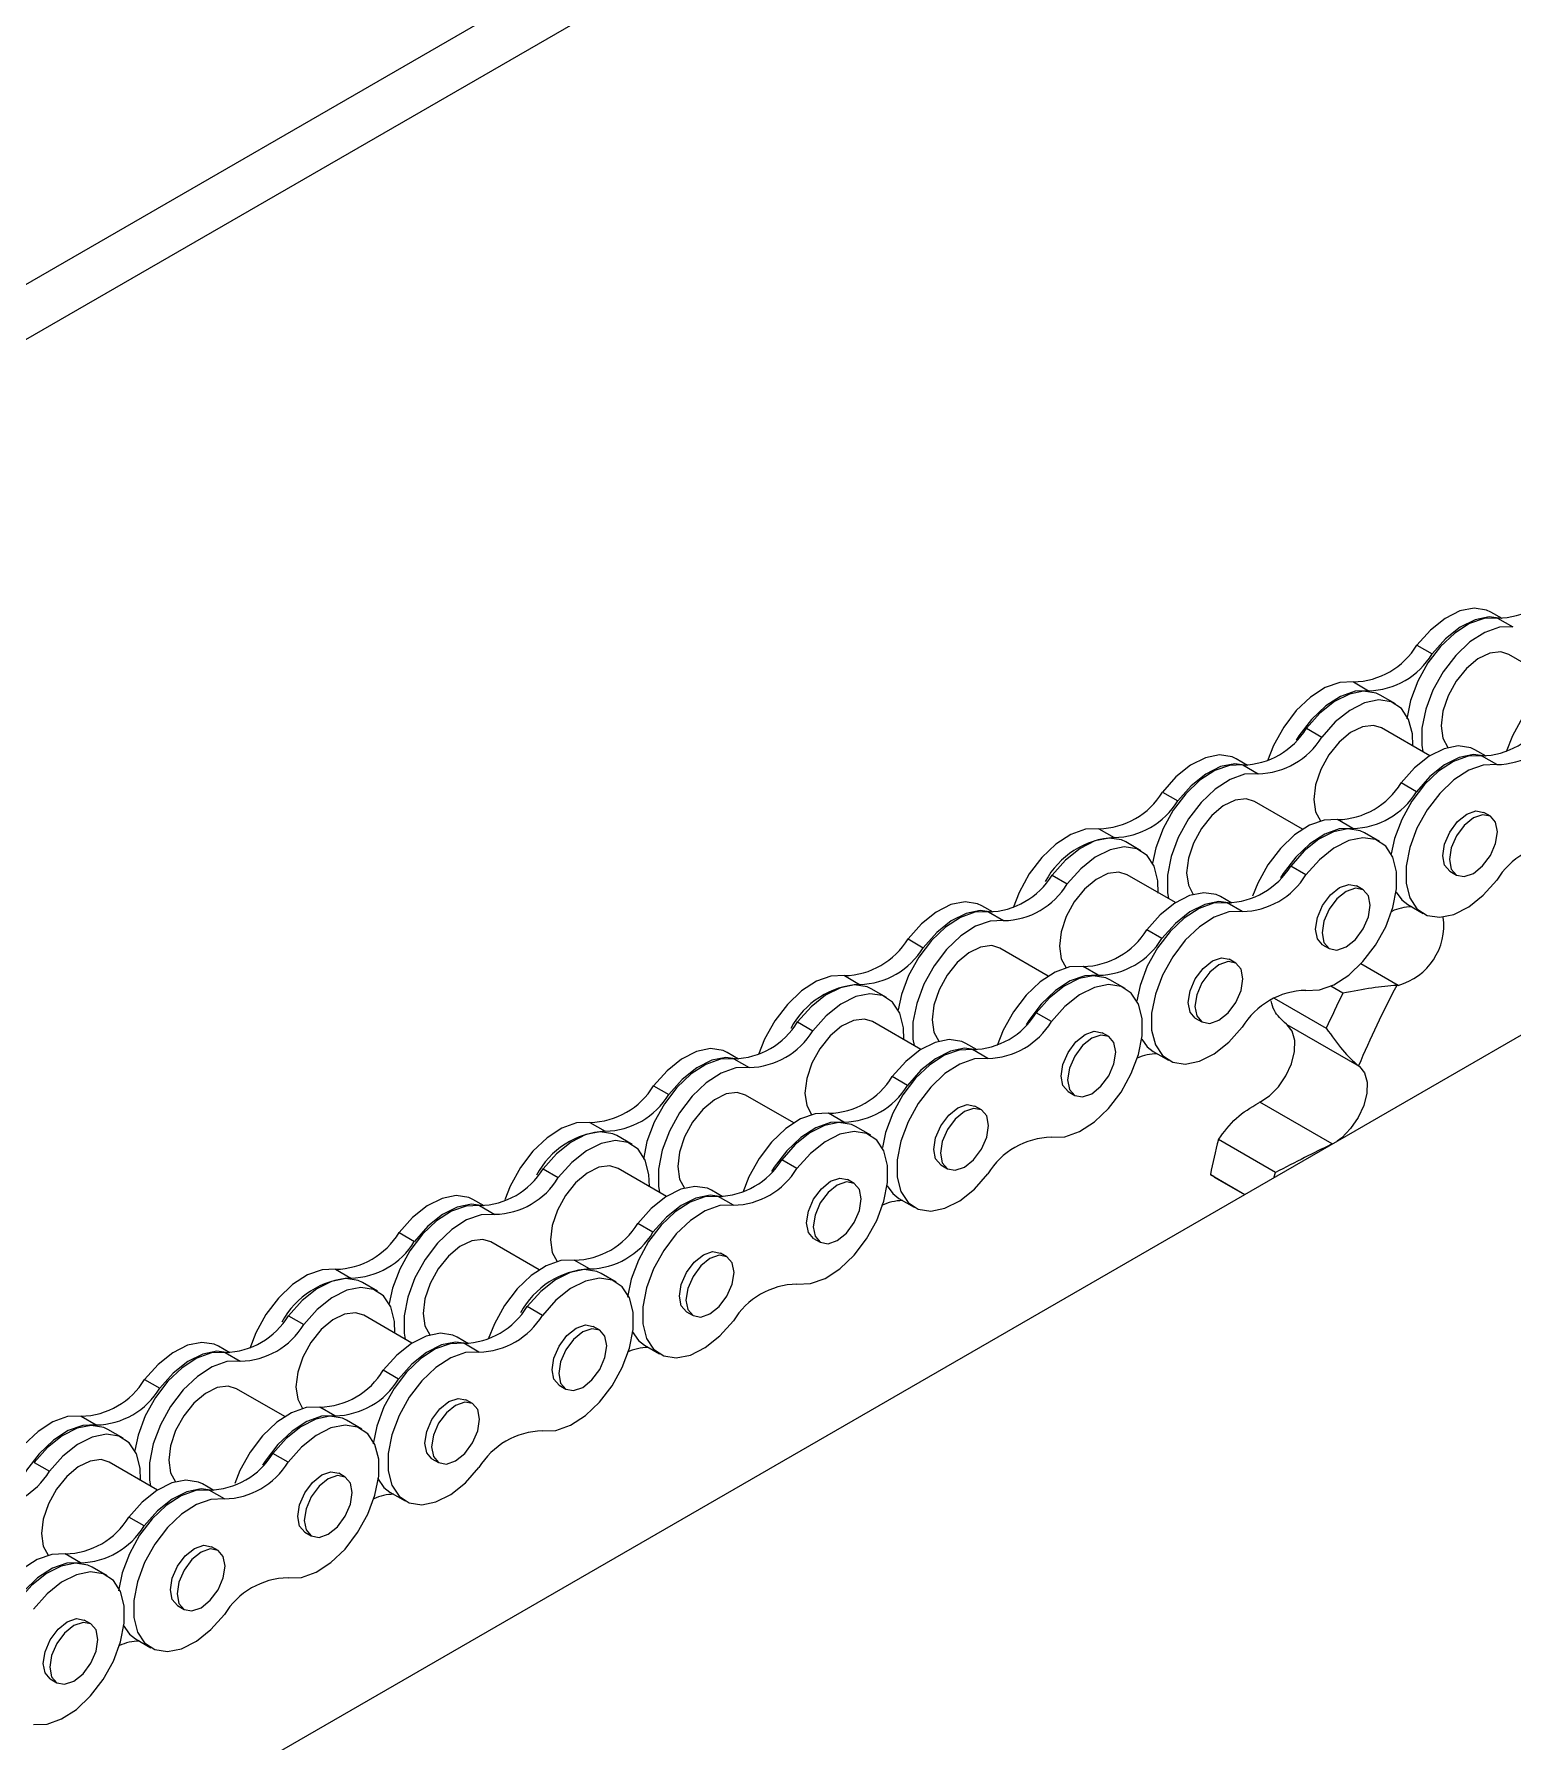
# Model space of a CAD drawing. Header units: metres. Extents: x 0 to 21025, y 0 to 14850.
# Drawn here: x 14307.8 to 14412.2, y 5503.1 to 5623.7 of the extents above; entities that cross this region are included whole.
import ezdxf

# ---------------------------------------------------------------- set-up
doc = ezdxf.new("R2010")
doc.units = ezdxf.units.M
doc.header["$LTSCALE"] = 25
doc.layers.add('SL4', color=4, linetype='Continuous')

msp = doc.modelspace()

# ---------------------------------------------------------------- linework, layer by layer
at = {"layer": 'SL4'}
for p, q in [((14095.029, 5483.477), (14574.583, 5760.318)), ((14095.029, 5479.589), (14578.1, 5758.459)), ((14193.692, 5426.521), (14752.134, 5748.903)), ((14411.453, 5582.394), (14410.644, 5582.861)), ((14411.131, 5582.424), (14412.206, 5581.804)), ((14405.439, 5580.518), (14406.514, 5579.897)), ((14415.328, 5577.894), (14411.921, 5579.86)), ((14400.949, 5577.926), (14402.024, 5577.305)), ((14403.921, 5576.374), (14402.846, 5576.994)), ((14397.641, 5574.651), (14398.716, 5574.031)), ((14406.348, 5572.709), (14402.941, 5574.676)), ((14410.328, 5572.675), (14409.528, 5573.137)), ((14393.483, 5572.031), (14392.684, 5572.492)), ((14393.151, 5572.059), (14394.226, 5571.438)), ((14411.071, 5572.083), (14409.996, 5572.703)), ((14405.398, 5570.173), (14404.324, 5570.793)), ((14387.479, 5570.149), (14388.554, 5569.529)), ((14397.368, 5567.525), (14393.961, 5569.492)), ((14400.908, 5567.581), (14399.833, 5568.201)), ((14410.621, 5568.44), (14410.155, 5568.708)), ((14382.989, 5567.557), (14384.063, 5566.937)), ((14402.805, 5566.649), (14401.73, 5567.27)), ((14385.96, 5566.005), (14384.886, 5566.626)), ((14397.6, 5564.306), (14396.526, 5564.927)), ((14407.757, 5564.554), (14408.223, 5564.285)), ((14379.681, 5564.283), (14380.756, 5563.662)), ((14388.387, 5562.341), (14384.981, 5564.308)), ((14401.641, 5563.256), (14401.175, 5563.524)), ((14375.523, 5561.662), (14374.723, 5562.124)), ((14392.367, 5562.307), (14391.568, 5562.768)), ((14393.11, 5561.714), (14392.035, 5562.335)), ((14404.791, 5562.2), (14405.866, 5561.58)), ((14375.191, 5561.69), (14376.266, 5561.07)), ((14369.518, 5559.781), (14370.593, 5559.16)), ((14387.438, 5559.805), (14386.363, 5560.425)), ((14379.407, 5557.157), (14376, 5559.124)), ((14398.777, 5559.37), (14399.242, 5559.101)), ((14365.028, 5557.189), (14366.103, 5556.568)), ((14382.948, 5557.213), (14381.873, 5557.833)), ((14392.66, 5558.071), (14392.195, 5558.34)), ((14404.105, 5556.502), (14401.481, 5558.017)), ((14368, 5555.637), (14366.925, 5556.257)), ((14384.845, 5556.281), (14383.77, 5556.902)), ((14400.208, 5555.94), (14399.349, 5556.436)), ((14395.355, 5555.604), (14399.039, 5553.478)), ((14361.72, 5553.914), (14362.795, 5553.294)), ((14370.427, 5551.973), (14367.02, 5553.939)), ((14379.64, 5553.938), (14378.565, 5554.558)), ((14389.796, 5554.186), (14390.262, 5553.917)), ((14401.383, 5550.769), (14396.284, 5553.712)), ((14374.407, 5551.938), (14373.607, 5552.4)), ((14383.68, 5552.887), (14383.215, 5553.156)), ((14357.562, 5551.294), (14356.763, 5551.756)), ((14357.23, 5551.322), (14358.305, 5550.702)), ((14375.15, 5551.346), (14374.075, 5551.966)), ((14386.831, 5551.832), (14387.905, 5551.211)), ((14369.477, 5549.436), (14368.403, 5550.057)), ((14351.558, 5549.413), (14352.633, 5548.792)), ((14361.447, 5546.788), (14358.04, 5548.755)), ((14380.816, 5549.001), (14381.282, 5548.733)), ((14374.7, 5547.703), (14374.234, 5547.972)), ((14399.457, 5545.307), (14394.358, 5548.25)), ((14347.068, 5546.82), (14348.142, 5546.2)), ((14364.987, 5546.844), (14363.912, 5547.465)), ((14366.884, 5545.913), (14365.809, 5546.533)), ((14350.039, 5545.269), (14348.965, 5545.889)), ((14395.446, 5543.289), (14391.426, 5545.61)), ((14361.679, 5543.57), (14360.605, 5544.19)), ((14343.76, 5543.546), (14344.835, 5542.925)), ((14352.466, 5541.604), (14349.06, 5543.571)), ((14365.72, 5542.519), (14365.254, 5542.788)), ((14371.836, 5543.817), (14372.302, 5543.549)), ((14390.856, 5543.14), (14393.281, 5541.741)), ((14391.134, 5543.003), (14390.856, 5543.14)), ((14391.114, 5542.967), (14393.259, 5541.729)), ((14356.446, 5541.57), (14355.647, 5542.031)), ((14357.189, 5540.977), (14356.114, 5541.598)), ((14339.602, 5540.926), (14338.802, 5541.387)), ((14339.27, 5540.954), (14340.345, 5540.333)), ((14368.87, 5541.463), (14369.945, 5540.843)), ((14351.517, 5539.068), (14350.442, 5539.688)), ((14333.597, 5539.044), (14334.672, 5538.424)), ((14343.486, 5536.42), (14340.079, 5538.387)), ((14362.856, 5538.633), (14363.321, 5538.364)), ((14347.027, 5536.476), (14345.952, 5537.096)), ((14356.739, 5537.335), (14356.274, 5537.603)), ((14329.107, 5536.452), (14330.182, 5535.832)), ((14332.079, 5534.9), (14331.004, 5535.521)), ((14348.924, 5535.544), (14347.849, 5536.165)), ((14325.799, 5533.177), (14326.874, 5532.557)), ((14334.506, 5531.236), (14331.099, 5533.203)), ((14343.719, 5533.201), (14342.644, 5533.822)), ((14353.875, 5533.449), (14354.341, 5533.18)), ((14347.759, 5532.15), (14347.294, 5532.419)), ((14321.641, 5530.557), (14320.842, 5531.019)), ((14338.486, 5531.201), (14337.686, 5531.663)), ((14339.229, 5530.609), (14338.154, 5531.23)), ((14350.91, 5531.095), (14351.984, 5530.474)), ((14321.309, 5530.585), (14322.384, 5529.965)), ((14315.637, 5528.676), (14316.712, 5528.055)), ((14333.556, 5528.699), (14332.482, 5529.32)), ((14344.895, 5528.265), (14345.361, 5527.996)), ((14325.526, 5526.052), (14322.119, 5528.018)), ((14338.779, 5526.966), (14338.313, 5527.235)), ((14311.147, 5526.084), (14312.221, 5525.463)), ((14329.066, 5526.107), (14327.991, 5526.728)), ((14330.963, 5525.176), (14329.888, 5525.796)), ((14314.118, 5524.532), (14313.044, 5525.152)), ((14325.758, 5522.833), (14324.684, 5523.453)), ((14307.839, 5522.809), (14308.914, 5522.189)), ((14316.545, 5520.868), (14313.139, 5522.834)), ((14335.915, 5523.081), (14336.381, 5522.812)), ((14320.525, 5520.833), (14319.726, 5521.295)), ((14329.799, 5521.782), (14329.333, 5522.051)), ((14321.268, 5520.241), (14320.193, 5520.861)), ((14332.949, 5520.727), (14334.024, 5520.106)), ((14315.596, 5518.331), (14314.521, 5518.952)), ((14326.935, 5517.896), (14327.4, 5517.628)), ((14311.106, 5515.739), (14310.031, 5516.359)), ((14320.818, 5516.598), (14320.353, 5516.867)), ((14313.003, 5514.808), (14311.928, 5515.428)), ((14317.954, 5512.712), (14318.42, 5512.443)), ((14311.838, 5511.414), (14311.373, 5511.682)), ((14314.989, 5510.358), (14316.063, 5509.738)), ((14308.974, 5507.528), (14309.44, 5507.259))]:
    msp.add_line(p, q, dxfattribs=at)
at = {"layer": 'SL4', "flags": 128}
for points in [[(14410.644, 5582.861), (14410.352, 5582.999), (14409.466, 5583.137), (14408.467, 5582.934), (14407.42, 5582.405), (14406.389, 5581.582), (14405.439, 5580.518)], [(14411.376, 5582.397), (14410.54, 5582.516), (14409.542, 5582.314), (14408.494, 5581.785), (14407.464, 5580.962), (14406.514, 5579.897)], [(14411.131, 5582.424), (14410.184, 5582.4), (14409.154, 5582.04), (14408.106, 5581.366), (14407.106, 5580.421), (14406.217, 5579.264), (14405.494, 5577.968), (14404.983, 5576.614), (14404.721, 5575.328)], [(14412.206, 5581.804), (14411.259, 5581.78), (14410.229, 5581.419), (14409.181, 5580.745), (14408.181, 5579.8), (14407.292, 5578.643), (14406.569, 5577.347), (14406.058, 5575.993), (14405.791, 5574.667), (14405.786, 5573.452), (14405.862, 5572.99)], [(14411.921, 5579.86), (14411.355, 5580.038), (14410.579, 5579.948), (14409.747, 5579.545), (14408.933, 5578.865), (14408.208, 5577.969), (14407.637, 5576.936), (14407.27, 5575.859), (14407.141, 5574.832)], [(14400.949, 5577.926), (14400, 5577.894), (14398.969, 5577.527), (14397.921, 5576.846), (14396.923, 5575.896), (14396.037, 5574.735), (14395.318, 5573.437), (14394.892, 5572.345)], [(14417.813, 5578.567), (14416.866, 5578.543), (14415.836, 5578.182), (14414.788, 5577.508), (14413.788, 5576.563), (14412.899, 5575.406), (14412.176, 5574.11), (14411.736, 5572.989)], [(14402.024, 5577.305), (14401.075, 5577.274), (14400.044, 5576.906), (14398.996, 5576.226), (14397.998, 5575.275), (14397.111, 5574.115), (14396.924, 5573.816)], [(14402.846, 5576.994), (14402.554, 5577.132), (14401.668, 5577.27), (14400.669, 5577.068), (14399.622, 5576.539), (14398.591, 5575.716), (14397.641, 5574.651)], [(14405.142, 5573.406), (14405.114, 5574.25), (14404.853, 5575.273), (14404.347, 5576.043), (14403.629, 5576.512), (14402.742, 5576.649), (14401.744, 5576.447), (14400.697, 5575.918), (14399.666, 5575.095), (14398.716, 5574.031)], [(14402.941, 5574.676), (14402.361, 5574.855), (14401.584, 5574.759), (14400.752, 5574.35), (14399.938, 5573.666), (14399.215, 5572.767), (14398.648, 5571.733), (14398.285, 5570.655), (14398.161, 5569.63)], [(14407.141, 5574.832), (14407.261, 5573.947), (14407.611, 5573.293)], [(14409.528, 5573.137), (14409.236, 5573.275), (14408.35, 5573.412), (14407.351, 5573.21), (14406.304, 5572.681), (14405.273, 5571.858), (14404.324, 5570.793)], [(14393.151, 5572.059), (14392.202, 5572.027), (14391.171, 5571.66), (14390.123, 5570.98), (14389.125, 5570.029), (14388.239, 5568.868), (14387.52, 5567.57), (14387.014, 5566.216), (14386.783, 5565.134)], [(14392.684, 5572.492), (14392.391, 5572.631), (14391.505, 5572.768), (14390.507, 5572.566), (14389.459, 5572.037), (14388.428, 5571.214), (14387.479, 5570.149)], [(14393.401, 5572.033), (14392.58, 5572.148), (14391.582, 5571.946), (14390.534, 5571.416), (14389.503, 5570.594), (14388.554, 5569.529)], [(14409.996, 5572.703), (14409.046, 5572.672), (14408.016, 5572.304), (14406.968, 5571.624), (14405.97, 5570.673), (14405.083, 5569.512), (14404.365, 5568.214), (14403.859, 5566.86), (14403.627, 5565.778)], [(14411.071, 5572.083), (14410.121, 5572.051), (14409.09, 5571.684), (14408.043, 5571.003), (14407.044, 5570.053), (14406.158, 5568.892), (14405.439, 5567.594), (14404.934, 5566.24), (14404.673, 5564.915), (14404.673, 5563.703), (14404.934, 5562.68), (14405.439, 5561.91), (14406.158, 5561.441), (14407.044, 5561.304), (14408.043, 5561.506), (14409.09, 5562.035), (14410.121, 5562.858), (14411.071, 5563.923)], [(14410.246, 5572.678), (14409.425, 5572.792), (14408.426, 5572.59), (14407.379, 5572.061), (14406.348, 5571.238), (14405.398, 5570.173)], [(14394.226, 5571.438), (14393.277, 5571.407), (14392.246, 5571.04), (14391.198, 5570.359), (14390.2, 5569.409), (14389.313, 5568.248), (14388.595, 5566.95), (14388.089, 5565.596), (14387.828, 5564.271), (14387.828, 5563.059), (14387.902, 5562.621)], [(14393.961, 5569.492), (14393.381, 5569.671), (14392.604, 5569.575), (14391.772, 5569.166), (14390.958, 5568.482), (14390.235, 5567.583), (14389.667, 5566.548), (14389.305, 5565.471), (14389.181, 5564.446)], [(14398.161, 5569.63), (14398.285, 5568.749), (14398.631, 5568.109)], [(14399.833, 5568.201), (14398.884, 5568.17), (14397.853, 5567.802), (14396.805, 5567.122), (14395.807, 5566.172), (14394.921, 5565.011), (14394.202, 5563.713), (14393.835, 5562.799)], [(14407.26, 5565.652), (14407.389, 5566.476), (14407.757, 5567.324), (14408.307, 5568.066), (14408.956, 5568.59), (14409.605, 5568.815), (14410.155, 5568.708)], [(14407.726, 5565.383), (14407.855, 5564.708), (14408.223, 5564.285), (14408.773, 5564.178), (14409.422, 5564.404), (14410.071, 5564.928), (14410.621, 5565.67), (14410.989, 5566.518), (14411.118, 5567.342), (14410.989, 5568.017), (14410.621, 5568.44), (14410.071, 5568.547), (14409.422, 5568.321), (14408.773, 5567.797), (14408.223, 5567.055), (14407.855, 5566.207), (14407.726, 5565.383)], [(14382.989, 5567.557), (14382.039, 5567.526), (14381.008, 5567.158), (14379.961, 5566.478), (14378.962, 5565.527), (14378.076, 5564.367), (14377.357, 5563.068), (14376.931, 5561.976)], [(14384.886, 5566.626), (14384.593, 5566.764), (14383.707, 5566.901), (14382.709, 5566.699), (14381.661, 5566.17), (14380.63, 5565.347), (14379.681, 5564.283)], [(14400.908, 5567.581), (14399.959, 5567.549), (14398.928, 5567.182), (14397.88, 5566.502), (14396.882, 5565.551), (14395.996, 5564.39), (14395.808, 5564.092)], [(14401.73, 5567.27), (14401.438, 5567.408), (14400.552, 5567.546), (14399.553, 5567.343), (14398.506, 5566.814), (14397.475, 5565.992), (14396.526, 5564.927)], [(14397.6, 5556.146), (14398.55, 5556.178), (14399.581, 5556.545), (14400.628, 5557.226), (14401.627, 5558.176), (14402.513, 5559.337), (14403.232, 5560.635), (14403.737, 5561.989), (14403.998, 5563.314), (14403.998, 5564.526), (14403.737, 5565.549), (14403.232, 5566.319), (14402.513, 5566.788), (14401.627, 5566.925), (14400.628, 5566.723), (14399.581, 5566.194), (14398.55, 5565.371), (14397.6, 5564.306)], [(14387.179, 5563.004), (14387.154, 5563.882), (14386.893, 5564.905), (14386.387, 5565.675), (14385.668, 5566.144), (14384.782, 5566.281), (14383.784, 5566.079), (14382.736, 5565.55), (14381.705, 5564.727), (14380.756, 5563.662)], [(14407.757, 5564.554), (14407.757, 5564.554), (14407.389, 5564.977), (14407.26, 5565.652)], [(14384.981, 5564.308), (14384.401, 5564.487), (14383.624, 5564.39), (14382.791, 5563.982), (14381.978, 5563.298), (14381.255, 5562.398), (14380.687, 5561.364), (14380.325, 5560.287), (14380.201, 5559.262)], [(14389.181, 5564.446), (14389.305, 5563.565), (14389.65, 5562.925)], [(14398.28, 5560.468), (14398.409, 5561.292), (14398.777, 5562.14), (14399.327, 5562.882), (14399.976, 5563.406), (14400.625, 5563.631), (14401.175, 5563.524)], [(14398.746, 5560.199), (14398.875, 5559.524), (14399.242, 5559.101), (14399.792, 5558.994), (14400.442, 5559.22), (14401.091, 5559.744), (14401.641, 5560.486), (14402.008, 5561.333), (14402.138, 5562.157), (14402.008, 5562.832), (14401.641, 5563.255), (14401.091, 5563.362), (14400.442, 5563.137), (14399.792, 5562.613), (14399.242, 5561.871), (14398.875, 5561.023), (14398.746, 5560.199)], [(14374.723, 5562.124), (14374.431, 5562.262), (14373.545, 5562.4), (14372.546, 5562.198), (14371.499, 5561.669), (14370.468, 5560.846), (14369.518, 5559.781)], [(14392.035, 5562.335), (14391.086, 5562.303), (14390.055, 5561.936), (14389.008, 5561.255), (14388.009, 5560.305), (14387.123, 5559.144), (14386.404, 5557.846), (14385.898, 5556.492), (14385.667, 5555.41)], [(14391.568, 5562.768), (14391.276, 5562.906), (14390.389, 5563.044), (14389.391, 5562.842), (14388.343, 5562.313), (14387.312, 5561.49), (14386.363, 5560.425)], [(14392.286, 5562.309), (14391.464, 5562.423), (14390.466, 5562.221), (14389.418, 5561.692), (14388.387, 5560.869), (14387.438, 5559.805)], [(14403.969, 5563.071), (14404.365, 5562.53), (14404.791, 5562.2)], [(14375.191, 5561.69), (14374.241, 5561.659), (14373.21, 5561.292), (14372.163, 5560.611), (14371.164, 5559.661), (14370.278, 5558.5), (14369.559, 5557.202), (14369.054, 5555.848), (14368.822, 5554.766)], [(14376.266, 5561.07), (14375.316, 5561.039), (14374.285, 5560.671), (14373.238, 5559.991), (14372.239, 5559.04), (14371.353, 5557.879), (14370.634, 5556.581), (14370.129, 5555.227), (14369.867, 5553.903), (14369.867, 5552.691), (14369.941, 5552.253)], [(14375.441, 5561.665), (14374.619, 5561.779), (14373.621, 5561.577), (14372.573, 5561.048), (14371.543, 5560.225), (14370.593, 5559.16)], [(14393.11, 5561.714), (14392.161, 5561.683), (14391.13, 5561.315), (14390.082, 5560.635), (14389.084, 5559.684), (14388.198, 5558.524), (14387.479, 5557.225), (14386.973, 5555.871), (14386.712, 5554.547), (14386.712, 5553.335), (14386.973, 5552.311), (14387.479, 5551.541), (14388.198, 5551.073), (14389.084, 5550.935), (14390.082, 5551.138), (14391.13, 5551.667), (14392.161, 5552.49), (14393.11, 5553.554)], [(14398.777, 5559.37), (14398.777, 5559.37), (14398.409, 5559.793), (14398.28, 5560.468)], [(14376, 5559.124), (14375.421, 5559.303), (14374.644, 5559.206), (14373.811, 5558.798), (14372.997, 5558.113), (14372.275, 5557.214), (14371.707, 5556.18), (14371.345, 5555.102), (14371.22, 5554.078)], [(14380.201, 5559.262), (14380.325, 5558.381), (14380.67, 5557.74)], [(14389.3, 5555.284), (14389.429, 5556.108), (14389.796, 5556.955), (14390.347, 5557.698), (14390.996, 5558.221), (14391.645, 5558.447), (14392.195, 5558.34)], [(14365.028, 5557.189), (14364.079, 5557.157), (14363.048, 5556.79), (14362, 5556.11), (14361.002, 5555.159), (14360.116, 5553.998), (14359.397, 5552.7), (14358.971, 5551.608)], [(14381.873, 5557.833), (14380.923, 5557.802), (14379.893, 5557.434), (14378.845, 5556.754), (14377.847, 5555.803), (14376.96, 5554.642), (14376.242, 5553.344), (14375.815, 5552.252)], [(14382.948, 5557.213), (14381.998, 5557.181), (14380.967, 5556.814), (14379.92, 5556.133), (14378.921, 5555.183), (14378.035, 5554.022), (14377.848, 5553.724)], [(14383.77, 5556.902), (14383.478, 5557.04), (14382.591, 5557.177), (14381.593, 5556.975), (14380.545, 5556.446), (14379.514, 5555.623), (14378.565, 5554.558)], [(14389.765, 5555.015), (14389.894, 5554.34), (14390.262, 5553.917), (14390.812, 5553.81), (14391.461, 5554.036), (14392.11, 5554.559), (14392.66, 5555.302), (14393.028, 5556.149), (14393.157, 5556.973), (14393.028, 5557.648), (14392.66, 5558.071), (14392.11, 5558.178), (14391.461, 5557.953), (14390.812, 5557.429), (14390.262, 5556.687), (14389.894, 5555.839), (14389.765, 5555.015)], [(14366.925, 5556.257), (14366.633, 5556.396), (14365.747, 5556.533), (14364.748, 5556.331), (14363.701, 5555.802), (14362.67, 5554.979), (14361.72, 5553.914)], [(14379.64, 5545.778), (14380.589, 5545.81), (14381.62, 5546.177), (14382.668, 5546.857), (14383.666, 5547.808), (14384.552, 5548.969), (14385.271, 5550.267), (14385.777, 5551.621), (14386.038, 5552.946), (14386.038, 5554.158), (14385.777, 5555.181), (14385.271, 5555.951), (14384.552, 5556.419), (14383.666, 5556.557), (14382.668, 5556.355), (14381.62, 5555.825), (14380.589, 5555.003), (14379.64, 5553.938)], [(14369.221, 5552.669), (14369.193, 5553.513), (14368.932, 5554.537), (14368.426, 5555.307), (14367.708, 5555.775), (14366.821, 5555.913), (14365.823, 5555.71), (14364.776, 5555.181), (14363.745, 5554.359), (14362.795, 5553.294)], [(14389.796, 5554.186), (14389.796, 5554.186), (14389.429, 5554.609), (14389.3, 5555.284)], [(14367.02, 5553.939), (14366.44, 5554.118), (14365.663, 5554.022), (14364.831, 5553.614), (14364.017, 5552.929), (14363.294, 5552.03), (14362.727, 5550.996), (14362.364, 5549.918), (14362.24, 5548.893)], [(14371.22, 5554.078), (14371.345, 5553.196), (14371.69, 5552.556)], [(14394.358, 5548.25), (14395.029, 5548.689), (14395.657, 5549.327), (14396.19, 5550.108), (14396.58, 5550.965), (14396.795, 5551.824), (14396.815, 5552.612), (14396.64, 5553.26), (14396.284, 5553.712)], [(14373.607, 5552.4), (14373.315, 5552.538), (14372.429, 5552.676), (14371.43, 5552.473), (14370.383, 5551.944), (14369.352, 5551.121), (14368.403, 5550.057)], [(14380.319, 5550.1), (14380.448, 5550.924), (14380.816, 5551.771), (14381.366, 5552.513), (14382.015, 5553.037), (14382.664, 5553.263), (14383.215, 5553.156)], [(14380.785, 5549.831), (14380.914, 5549.156), (14381.282, 5548.733), (14381.832, 5548.626), (14382.481, 5548.851), (14383.13, 5549.375), (14383.68, 5550.117), (14384.048, 5550.965), (14384.177, 5551.789), (14384.048, 5552.464), (14383.68, 5552.887), (14383.13, 5552.994), (14382.481, 5552.768), (14381.832, 5552.245), (14381.282, 5551.502), (14380.914, 5550.655), (14380.785, 5549.831)], [(14386.009, 5552.703), (14386.404, 5552.162), (14386.831, 5551.832)], [(14357.23, 5551.322), (14356.281, 5551.291), (14355.25, 5550.923), (14354.202, 5550.243), (14353.204, 5549.292), (14352.318, 5548.132), (14351.599, 5546.833), (14351.093, 5545.479), (14350.839, 5544.218)], [(14356.763, 5551.756), (14356.47, 5551.894), (14355.584, 5552.031), (14354.586, 5551.829), (14353.538, 5551.3), (14352.507, 5550.477), (14351.558, 5549.413)], [(14357.48, 5551.297), (14356.659, 5551.411), (14355.661, 5551.209), (14354.613, 5550.68), (14353.582, 5549.857), (14352.633, 5548.792)], [(14374.075, 5551.966), (14373.125, 5551.935), (14372.095, 5551.567), (14371.047, 5550.887), (14370.049, 5549.937), (14369.162, 5548.776), (14368.444, 5547.477), (14367.938, 5546.123), (14367.706, 5545.041)], [(14375.15, 5551.346), (14374.2, 5551.314), (14373.169, 5550.947), (14372.122, 5550.267), (14371.123, 5549.316), (14370.237, 5548.155), (14369.518, 5546.857), (14369.013, 5545.503), (14368.752, 5544.178), (14368.752, 5542.966), (14369.013, 5541.943), (14369.518, 5541.173), (14370.237, 5540.705), (14371.123, 5540.567), (14372.122, 5540.769), (14373.169, 5541.298), (14374.2, 5542.121), (14375.15, 5543.186)], [(14374.325, 5551.941), (14373.504, 5552.055), (14372.505, 5551.853), (14371.458, 5551.324), (14370.427, 5550.501), (14369.477, 5549.436)], [(14358.305, 5550.702), (14357.356, 5550.67), (14356.325, 5550.303), (14355.277, 5549.622), (14354.279, 5548.672), (14353.392, 5547.511), (14352.674, 5546.213), (14352.168, 5544.859), (14351.907, 5543.534), (14351.907, 5542.322), (14351.981, 5541.885)], [(14380.816, 5549.001), (14380.816, 5549.002), (14380.448, 5549.425), (14380.319, 5550.1)], [(14401.383, 5550.769), (14401.739, 5550.316), (14401.914, 5549.668), (14401.893, 5548.881), (14401.678, 5548.022), (14401.288, 5547.165), (14400.756, 5546.384), (14400.127, 5545.746), (14399.812, 5545.511)], [(14358.04, 5548.755), (14357.46, 5548.934), (14356.683, 5548.838), (14355.851, 5548.429), (14355.037, 5547.745), (14354.314, 5546.846), (14353.746, 5545.812), (14353.384, 5544.734), (14353.26, 5543.709)], [(14362.24, 5548.893), (14362.364, 5548.012), (14362.71, 5547.372)], [(14371.339, 5544.915), (14371.468, 5545.739), (14371.836, 5546.587), (14372.386, 5547.329), (14373.035, 5547.853), (14373.684, 5548.079), (14374.234, 5547.972)], [(14371.805, 5544.647), (14371.934, 5543.972), (14372.301, 5543.549), (14372.852, 5543.442), (14373.501, 5543.667), (14374.15, 5544.191), (14374.7, 5544.933), (14375.068, 5545.781), (14375.197, 5546.605), (14375.068, 5547.28), (14374.7, 5547.703), (14374.15, 5547.81), (14373.501, 5547.584), (14372.852, 5547.06), (14372.301, 5546.318), (14371.934, 5545.471), (14371.805, 5544.647)], [(14347.068, 5546.82), (14346.118, 5546.789), (14345.087, 5546.422), (14344.04, 5545.741), (14343.041, 5544.791), (14342.155, 5543.63), (14341.436, 5542.332), (14341.05, 5541.362)], [(14363.912, 5547.465), (14362.963, 5547.433), (14361.932, 5547.066), (14360.884, 5546.385), (14359.886, 5545.435), (14359, 5544.274), (14358.281, 5542.976), (14357.855, 5541.884)], [(14364.987, 5546.844), (14364.038, 5546.813), (14363.007, 5546.445), (14361.959, 5545.765), (14360.961, 5544.814), (14360.075, 5543.654), (14359.887, 5543.355)], [(14365.809, 5546.533), (14365.517, 5546.671), (14364.631, 5546.809), (14363.632, 5546.607), (14362.585, 5546.078), (14361.554, 5545.255), (14360.605, 5544.19)], [(14348.965, 5545.889), (14348.672, 5546.027), (14347.786, 5546.165), (14346.788, 5545.963), (14345.74, 5545.433), (14344.709, 5544.611), (14343.76, 5543.546)], [(14351.26, 5542.301), (14351.233, 5543.145), (14350.972, 5544.168), (14350.466, 5544.938), (14349.747, 5545.407), (14348.861, 5545.544), (14347.863, 5545.342), (14346.815, 5544.813), (14345.784, 5543.99), (14344.835, 5542.925)], [(14361.679, 5535.41), (14362.629, 5535.441), (14363.66, 5535.809), (14364.707, 5536.489), (14365.706, 5537.439), (14366.592, 5538.6), (14367.311, 5539.898), (14367.816, 5541.252), (14368.077, 5542.577), (14368.077, 5543.789), (14367.816, 5544.812), (14367.311, 5545.582), (14366.592, 5546.051), (14365.706, 5546.188), (14364.707, 5545.986), (14363.66, 5545.457), (14362.629, 5544.634), (14361.679, 5543.57)], [(14371.836, 5543.817), (14371.836, 5543.817), (14371.468, 5544.241), (14371.339, 5544.915)], [(14349.06, 5543.571), (14348.48, 5543.75), (14347.703, 5543.654), (14346.87, 5543.245), (14346.057, 5542.561), (14345.334, 5541.662), (14344.766, 5540.627), (14344.404, 5539.55), (14344.28, 5538.525)], [(14353.26, 5543.709), (14353.384, 5542.828), (14353.729, 5542.188)], [(14362.359, 5539.731), (14362.488, 5540.555), (14362.856, 5541.403), (14363.406, 5542.145), (14364.055, 5542.669), (14364.704, 5542.894), (14365.254, 5542.788)], [(14395.359, 5542.94), (14395.368, 5542.979), (14395.446, 5543.289)], [(14338.802, 5541.387), (14338.51, 5541.526), (14337.624, 5541.663), (14336.625, 5541.461), (14335.578, 5540.932), (14334.547, 5540.109), (14333.597, 5539.044)], [(14356.114, 5541.598), (14355.165, 5541.566), (14354.134, 5541.199), (14353.087, 5540.519), (14352.088, 5539.568), (14351.202, 5538.407), (14350.483, 5537.109), (14349.977, 5535.755), (14349.723, 5534.493)], [(14355.647, 5542.031), (14355.355, 5542.17), (14354.468, 5542.307), (14353.47, 5542.105), (14352.422, 5541.576), (14351.391, 5540.753), (14350.442, 5539.688)], [(14356.365, 5541.572), (14355.543, 5541.687), (14354.545, 5541.485), (14353.497, 5540.955), (14352.466, 5540.133), (14351.517, 5539.068)], [(14362.825, 5539.462), (14362.954, 5538.788), (14363.321, 5538.364), (14363.871, 5538.257), (14364.52, 5538.483), (14365.17, 5539.007), (14365.72, 5539.749), (14366.087, 5540.597), (14366.216, 5541.421), (14366.087, 5542.096), (14365.72, 5542.519), (14365.17, 5542.626), (14364.52, 5542.4), (14363.871, 5541.876), (14363.321, 5541.134), (14362.954, 5540.286), (14362.825, 5539.462)], [(14368.048, 5542.335), (14368.444, 5541.794), (14368.87, 5541.463)], [(14339.27, 5540.954), (14338.32, 5540.922), (14337.289, 5540.555), (14336.242, 5539.875), (14335.243, 5538.924), (14334.357, 5537.763), (14333.638, 5536.465), (14333.133, 5535.111), (14332.901, 5534.029)], [(14340.345, 5540.333), (14339.395, 5540.302), (14338.364, 5539.934), (14337.317, 5539.254), (14336.318, 5538.304), (14335.432, 5537.143), (14334.713, 5535.844), (14334.208, 5534.49), (14333.946, 5533.166), (14333.946, 5531.954), (14334.02, 5531.516)], [(14339.52, 5540.928), (14338.698, 5541.043), (14337.7, 5540.84), (14336.652, 5540.311), (14335.622, 5539.488), (14334.672, 5538.424)], [(14357.189, 5540.977), (14356.24, 5540.946), (14355.209, 5540.579), (14354.161, 5539.898), (14353.163, 5538.948), (14352.277, 5537.787), (14351.558, 5536.489), (14351.052, 5535.135), (14350.791, 5533.81), (14350.791, 5532.598), (14351.052, 5531.575), (14351.558, 5530.805), (14352.277, 5530.336), (14353.163, 5530.199), (14354.161, 5530.401), (14355.209, 5530.93), (14356.24, 5531.753), (14357.189, 5532.818)], [(14362.856, 5538.633), (14362.856, 5538.633), (14362.488, 5539.056), (14362.359, 5539.731)], [(14340.079, 5538.387), (14339.5, 5538.566), (14338.723, 5538.469), (14337.89, 5538.061), (14337.076, 5537.377), (14336.354, 5536.478), (14335.786, 5535.443), (14335.424, 5534.366), (14335.299, 5533.341)], [(14344.28, 5538.525), (14344.404, 5537.644), (14344.749, 5537.004)], [(14345.952, 5537.096), (14345.002, 5537.065), (14343.972, 5536.697), (14342.924, 5536.017), (14341.926, 5535.067), (14341.039, 5533.906), (14340.321, 5532.607), (14339.894, 5531.515)], [(14353.379, 5534.547), (14353.508, 5535.371), (14353.875, 5536.219), (14354.426, 5536.961), (14355.075, 5537.485), (14355.724, 5537.71), (14356.274, 5537.603)], [(14353.844, 5534.278), (14353.973, 5533.603), (14354.341, 5533.18), (14354.891, 5533.073), (14355.54, 5533.299), (14356.189, 5533.823), (14356.739, 5534.565), (14357.107, 5535.412), (14357.236, 5536.236), (14357.107, 5536.911), (14356.739, 5537.335), (14356.189, 5537.441), (14355.54, 5537.216), (14354.891, 5536.692), (14354.341, 5535.95), (14353.973, 5535.102), (14353.844, 5534.278)], [(14329.107, 5536.452), (14328.158, 5536.421), (14327.127, 5536.053), (14326.079, 5535.373), (14325.081, 5534.422), (14324.195, 5533.262), (14323.476, 5531.963), (14323.05, 5530.871)], [(14331.004, 5535.521), (14330.712, 5535.659), (14329.826, 5535.796), (14328.827, 5535.594), (14327.78, 5535.065), (14326.749, 5534.242), (14325.799, 5533.177)], [(14347.849, 5536.165), (14347.557, 5536.303), (14346.67, 5536.44), (14345.672, 5536.238), (14344.624, 5535.709), (14343.593, 5534.886), (14342.644, 5533.822)], [(14343.719, 5525.041), (14344.668, 5525.073), (14345.699, 5525.44), (14346.747, 5526.121), (14347.745, 5527.071), (14348.631, 5528.232), (14349.35, 5529.53), (14349.856, 5530.884), (14350.117, 5532.209), (14350.117, 5533.421), (14349.856, 5534.444), (14349.35, 5535.214), (14348.631, 5535.683), (14347.745, 5535.82), (14346.747, 5535.618), (14345.699, 5535.089), (14344.668, 5534.266), (14343.719, 5533.201)], [(14333.3, 5531.932), (14333.272, 5532.777), (14333.011, 5533.8), (14332.505, 5534.57), (14331.787, 5535.038), (14330.9, 5535.176), (14329.902, 5534.974), (14328.855, 5534.445), (14327.824, 5533.622), (14326.874, 5532.557)], [(14353.875, 5533.449), (14353.875, 5533.449), (14353.508, 5533.872), (14353.379, 5534.547)], [(14331.099, 5533.203), (14330.519, 5533.382), (14329.742, 5533.285), (14328.91, 5532.877), (14328.096, 5532.193), (14327.373, 5531.293), (14326.806, 5530.259), (14326.443, 5529.182), (14326.319, 5528.157)], [(14335.299, 5533.341), (14335.424, 5532.46), (14335.769, 5531.819)], [(14337.686, 5531.663), (14337.394, 5531.801), (14336.508, 5531.939), (14335.509, 5531.737), (14334.462, 5531.208), (14333.431, 5530.385), (14332.482, 5529.32)], [(14344.398, 5529.363), (14344.527, 5530.187), (14344.895, 5531.034), (14345.445, 5531.777), (14346.094, 5532.3), (14346.743, 5532.526), (14347.294, 5532.419)], [(14344.864, 5529.094), (14344.993, 5528.419), (14345.361, 5527.996), (14345.911, 5527.889), (14346.56, 5528.115), (14347.209, 5528.638), (14347.759, 5529.381), (14348.127, 5530.228), (14348.256, 5531.052), (14348.127, 5531.727), (14347.759, 5532.15), (14347.209, 5532.257), (14346.56, 5532.032), (14345.911, 5531.508), (14345.361, 5530.766), (14344.993, 5529.918), (14344.864, 5529.094)], [(14350.037, 5532.066), (14350.483, 5531.425), (14350.91, 5531.095)], [(14320.842, 5531.019), (14320.549, 5531.157), (14319.663, 5531.295), (14318.665, 5531.092), (14317.617, 5530.563), (14316.586, 5529.741), (14315.637, 5528.676)], [(14321.559, 5530.56), (14320.738, 5530.674), (14319.74, 5530.472), (14318.692, 5529.943), (14317.661, 5529.12), (14316.712, 5528.055)], [(14338.154, 5531.23), (14337.204, 5531.198), (14336.174, 5530.831), (14335.126, 5530.15), (14334.128, 5529.2), (14333.241, 5528.039), (14332.523, 5526.741), (14332.017, 5525.387), (14331.763, 5524.125)], [(14338.404, 5531.204), (14337.583, 5531.318), (14336.584, 5531.116), (14335.537, 5530.587), (14334.506, 5529.764), (14333.556, 5528.699)], [(14321.309, 5530.585), (14320.36, 5530.554), (14319.329, 5530.186), (14318.281, 5529.506), (14317.283, 5528.556), (14316.397, 5527.395), (14315.678, 5526.097), (14315.172, 5524.743), (14314.94, 5523.66)], [(14322.384, 5529.965), (14321.435, 5529.933), (14320.404, 5529.566), (14319.356, 5528.886), (14318.358, 5527.935), (14317.471, 5526.774), (14316.753, 5525.476), (14316.247, 5524.122), (14315.986, 5522.797), (14315.986, 5521.585), (14316.06, 5521.148)], [(14339.229, 5530.609), (14338.279, 5530.578), (14337.248, 5530.21), (14336.201, 5529.53), (14335.202, 5528.579), (14334.316, 5527.418), (14333.597, 5526.12), (14333.092, 5524.766), (14332.831, 5523.442), (14332.831, 5522.23), (14333.092, 5521.206), (14333.597, 5520.436), (14334.316, 5519.968), (14335.202, 5519.83), (14336.201, 5520.033), (14337.248, 5520.562), (14338.279, 5521.384), (14339.229, 5522.449)], [(14344.895, 5528.265), (14344.895, 5528.265), (14344.527, 5528.688), (14344.398, 5529.363)], [(14322.119, 5528.018), (14321.539, 5528.197), (14320.762, 5528.101), (14319.93, 5527.693), (14319.116, 5527.008), (14318.393, 5526.109), (14317.825, 5525.075), (14317.463, 5523.997), (14317.339, 5522.972)], [(14326.319, 5528.157), (14326.443, 5527.275), (14326.789, 5526.635)], [(14335.418, 5524.179), (14335.547, 5525.003), (14335.915, 5525.85), (14336.465, 5526.592), (14337.114, 5527.116), (14337.763, 5527.342), (14338.313, 5527.235)], [(14335.884, 5523.91), (14336.013, 5523.235), (14336.38, 5522.812), (14336.931, 5522.705), (14337.58, 5522.93), (14338.229, 5523.454), (14338.779, 5524.196), (14339.147, 5525.044), (14339.276, 5525.868), (14339.147, 5526.543), (14338.779, 5526.966), (14338.229, 5527.073), (14337.58, 5526.847), (14336.931, 5526.324), (14336.38, 5525.582), (14336.013, 5524.734), (14335.884, 5523.91)], [(14311.147, 5526.084), (14310.197, 5526.052), (14309.166, 5525.685), (14308.119, 5525.004), (14307.12, 5524.054), (14306.234, 5522.893), (14305.515, 5521.595), (14305.089, 5520.503)], [(14327.991, 5526.728), (14327.042, 5526.696), (14326.011, 5526.329), (14324.963, 5525.649), (14323.965, 5524.698), (14323.079, 5523.537), (14322.36, 5522.239), (14321.993, 5521.325)], [(14329.066, 5526.107), (14328.117, 5526.076), (14327.086, 5525.708), (14326.038, 5525.028), (14325.04, 5524.078), (14324.154, 5522.917), (14323.966, 5522.618)], [(14329.888, 5525.796), (14329.596, 5525.935), (14328.71, 5526.072), (14327.711, 5525.87), (14326.664, 5525.341), (14325.633, 5524.518), (14324.684, 5523.453)], [(14312.221, 5525.463), (14311.272, 5525.432), (14310.241, 5525.064), (14309.194, 5524.384), (14308.195, 5523.434), (14307.309, 5522.273), (14307.121, 5521.974)], [(14313.044, 5525.152), (14312.751, 5525.29), (14311.865, 5525.428), (14310.867, 5525.226), (14309.819, 5524.697), (14308.788, 5523.874), (14307.839, 5522.809)], [(14315.339, 5521.564), (14315.312, 5522.408), (14315.051, 5523.431), (14314.545, 5524.202), (14313.826, 5524.67), (14312.94, 5524.808), (14311.942, 5524.605), (14310.894, 5524.076), (14309.863, 5523.253), (14308.914, 5522.189)], [(14325.758, 5514.673), (14326.708, 5514.704), (14327.739, 5515.072), (14328.786, 5515.752), (14329.785, 5516.703), (14330.671, 5517.863), (14331.39, 5519.162), (14331.895, 5520.516), (14332.156, 5521.84), (14332.156, 5523.052), (14331.895, 5524.076), (14331.39, 5524.846), (14330.671, 5525.314), (14329.785, 5525.452), (14328.786, 5525.249), (14327.739, 5524.72), (14326.708, 5523.898), (14325.758, 5522.833)], [(14335.915, 5523.081), (14335.915, 5523.081), (14335.547, 5523.504), (14335.418, 5524.179)], [(14313.139, 5522.834), (14312.559, 5523.013), (14311.782, 5522.917), (14310.949, 5522.508), (14310.136, 5521.824), (14309.413, 5520.925), (14308.845, 5519.891), (14308.483, 5518.813), (14308.359, 5517.788)], [(14317.339, 5522.972), (14317.463, 5522.091), (14317.808, 5521.451)], [(14319.726, 5521.295), (14319.434, 5521.433), (14318.547, 5521.57), (14317.549, 5521.368), (14316.501, 5520.839), (14315.47, 5520.016), (14314.521, 5518.952)], [(14326.438, 5518.995), (14326.567, 5519.819), (14326.935, 5520.666), (14327.485, 5521.408), (14328.134, 5521.932), (14328.783, 5522.158), (14329.333, 5522.051)], [(14326.903, 5518.726), (14327.033, 5518.051), (14327.4, 5517.628), (14327.95, 5517.521), (14328.599, 5517.746), (14329.249, 5518.27), (14329.799, 5519.012), (14330.166, 5519.86), (14330.295, 5520.684), (14330.166, 5521.359), (14329.799, 5521.782), (14329.249, 5521.889), (14328.599, 5521.663), (14327.95, 5521.139), (14327.4, 5520.397), (14327.033, 5519.55), (14326.903, 5518.726)], [(14332.076, 5521.697), (14332.523, 5521.057), (14332.949, 5520.727)], [(14320.193, 5520.861), (14319.244, 5520.83), (14318.213, 5520.462), (14317.165, 5519.782), (14316.167, 5518.831), (14315.281, 5517.671), (14314.562, 5516.372), (14314.056, 5515.018), (14313.802, 5513.757)], [(14321.268, 5520.241), (14320.319, 5520.209), (14319.288, 5519.842), (14318.24, 5519.161), (14317.242, 5518.211), (14316.356, 5517.05), (14315.637, 5515.752), (14315.131, 5514.398), (14314.87, 5513.073), (14314.87, 5511.861), (14315.131, 5510.838), (14315.637, 5510.068), (14316.356, 5509.599), (14317.242, 5509.462), (14318.24, 5509.664), (14319.288, 5510.193), (14320.319, 5511.016), (14321.268, 5512.081)], [(14320.444, 5520.836), (14319.622, 5520.95), (14318.624, 5520.748), (14317.576, 5520.219), (14316.545, 5519.396), (14315.596, 5518.331)], [(14326.935, 5517.896), (14326.935, 5517.896), (14326.567, 5518.32), (14326.438, 5518.995)], [(14308.359, 5517.788), (14308.483, 5516.907), (14308.828, 5516.267)], [(14310.031, 5516.359), (14309.081, 5516.328), (14308.051, 5515.961), (14307.003, 5515.28), (14306.005, 5514.33), (14305.118, 5513.169), (14304.4, 5511.871), (14303.973, 5510.779)], [(14317.458, 5513.81), (14317.587, 5514.634), (14317.954, 5515.482), (14318.505, 5516.224), (14319.154, 5516.748), (14319.803, 5516.973), (14320.353, 5516.867)], [(14317.923, 5513.542), (14318.052, 5512.867), (14318.42, 5512.443), (14318.97, 5512.337), (14319.619, 5512.562), (14320.268, 5513.086), (14320.818, 5513.828), (14321.186, 5514.676), (14321.315, 5515.5), (14321.186, 5516.175), (14320.818, 5516.598), (14320.268, 5516.705), (14319.619, 5516.479), (14318.97, 5515.955), (14318.42, 5515.213), (14318.052, 5514.366), (14317.923, 5513.542)], [(14311.106, 5515.739), (14310.156, 5515.708), (14309.125, 5515.34), (14308.078, 5514.66), (14307.079, 5513.709), (14306.193, 5512.548), (14306.006, 5512.25)], [(14311.928, 5515.428), (14311.636, 5515.566), (14310.749, 5515.704), (14309.751, 5515.502), (14308.703, 5514.972), (14307.672, 5514.15), (14306.723, 5513.085)], [(14307.798, 5504.305), (14308.747, 5504.336), (14309.778, 5504.703), (14310.826, 5505.384), (14311.824, 5506.334), (14312.71, 5507.495), (14313.429, 5508.793), (14313.935, 5510.147), (14314.196, 5511.472), (14314.196, 5512.684), (14313.935, 5513.707), (14313.429, 5514.477), (14312.71, 5514.946), (14311.824, 5515.083), (14310.826, 5514.881), (14309.778, 5514.352), (14308.747, 5513.529), (14307.798, 5512.464)], [(14317.954, 5512.712), (14317.954, 5512.712), (14317.587, 5513.135), (14317.458, 5513.81)], [(14308.477, 5508.626), (14308.606, 5509.45), (14308.974, 5510.298), (14309.524, 5511.04), (14310.173, 5511.564), (14310.822, 5511.789), (14311.373, 5511.682)], [(14308.943, 5508.357), (14309.072, 5507.682), (14309.44, 5507.259), (14309.99, 5507.152), (14310.639, 5507.378), (14311.288, 5507.902), (14311.838, 5508.644), (14312.206, 5509.491), (14312.335, 5510.315), (14312.206, 5510.99), (14311.838, 5511.414), (14311.288, 5511.52), (14310.639, 5511.295), (14309.99, 5510.771), (14309.44, 5510.029), (14309.072, 5509.181), (14308.943, 5508.357)], [(14314.116, 5511.329), (14314.562, 5510.688), (14314.989, 5510.358)], [(14308.974, 5507.528), (14308.974, 5507.528), (14308.606, 5507.951), (14308.477, 5508.626)]]:
    msp.add_lwpolyline(points, dxfattribs=at)
at = {"layer": 'SL4'}
for centre, radius, start, end in [((14411.062, 5587.76), 5.336, 270.74576, 328.70591), ((14400.839, 5583.301), 5.376, 271.17027, 328.82435), ((14401.914, 5582.68), 5.376, 271.17027, 328.82435), ((14409.886, 5578.078), 5.376, 271.17027, 328.82435), ((14393.041, 5577.434), 5.376, 271.17027, 328.82435), ((14394.116, 5576.814), 5.376, 271.17027, 328.82435), ((14410.961, 5577.458), 5.376, 271.17027, 328.82435), ((14399.724, 5573.577), 5.376, 271.17027, 328.82435), ((14382.879, 5572.932), 5.376, 271.17027, 328.82435), ((14383.954, 5572.312), 5.376, 271.17027, 328.82435), ((14400.798, 5572.956), 5.376, 271.17027, 328.82435), ((14384.381, 5561.09), 5.855, 93.11014, 152.07322), ((14415.671, 5561.14), 5.376, 91.17027, 148.82435), ((14391.926, 5567.71), 5.376, 271.17027, 328.82435), ((14375.081, 5567.066), 5.376, 271.17027, 328.82435), ((14376.156, 5566.445), 5.376, 271.17027, 328.82435), ((14393, 5567.089), 5.376, 271.17027, 328.82435), ((14405.095, 5558.595), 3.446, 90.48431, 114.65163), ((14402.951, 5560.729), 4.382, 285.27609, 7.79721), ((14364.918, 5562.564), 5.376, 271.17027, 328.82435), ((14381.763, 5563.208), 5.376, 271.17027, 328.82435), ((14382.838, 5562.588), 5.376, 271.17027, 328.82435), ((14365.993, 5561.944), 5.376, 271.17027, 328.82435), ((14366.421, 5550.722), 5.855, 93.11014, 152.07322), ((14397.71, 5550.771), 5.376, 91.17027, 148.82435), ((14460.9, 5525.606), 67.85, 153.44399, 155.74588), ((14457.168, 5527.775), 60.411, 151.61094, 157.57892), ((14404.457, 5549.349), 7.161, 92.81699, 93.48582), ((14357.12, 5556.697), 5.376, 271.17027, 328.82435), ((14373.965, 5557.342), 5.376, 271.17027, 328.82435), ((14375.04, 5556.721), 5.376, 271.17027, 328.82435), ((14399.503, 5557.847), 5.24, 231.27952, 232.10321), ((14358.195, 5556.077), 5.376, 271.17027, 328.82435), ((14387.135, 5548.226), 3.446, 90.48429, 114.65128), ((14363.803, 5552.84), 5.376, 271.17027, 328.82435), ((14404.601, 5554.904), 5.24, 231.27952, 232.10321), ((14346.958, 5552.196), 5.376, 271.17027, 328.82435), ((14348.033, 5551.575), 5.376, 271.17027, 328.82435), ((14364.877, 5552.219), 5.376, 271.17027, 328.82435), ((14399.986, 5536.643), 12.899, 115.86805, 116.31984), ((14348.46, 5540.353), 5.855, 93.11014, 152.07322), ((14379.75, 5540.403), 5.376, 91.17027, 148.82435), ((14444.297, 5532.118), 54.566, 165.68399, 168.34579), ((14405.085, 5533.7), 12.899, 115.86805, 116.31984), ((14356.005, 5546.973), 5.376, 271.17027, 328.82435), ((14339.16, 5546.329), 5.376, 271.17027, 328.82435), ((14340.235, 5545.709), 5.376, 271.17027, 328.82435), ((14357.079, 5546.353), 5.376, 271.17027, 328.82435), ((14369.179, 5537.816), 3.488, 90.56116, 116.02928), ((14345.842, 5542.471), 5.376, 271.17027, 328.82435), ((14346.917, 5541.851), 5.376, 271.17027, 328.82435), ((14328.997, 5541.827), 5.376, 271.17027, 328.82435), ((14330.072, 5541.207), 5.376, 271.17027, 328.82435), ((14330.5, 5529.985), 5.855, 93.11014, 152.07322), ((14347.344, 5530.629), 5.855, 93.11014, 152.07322), ((14361.789, 5530.034), 5.376, 91.17027, 148.82435), ((14321.199, 5535.961), 5.376, 271.17027, 328.82435), ((14338.044, 5536.605), 5.376, 271.17027, 328.82435), ((14339.119, 5535.984), 5.376, 271.17027, 328.82435), ((14322.274, 5535.34), 5.376, 271.17027, 328.82435), ((14351.219, 5527.448), 3.488, 90.56116, 116.02928), ((14311.037, 5531.459), 5.376, 271.17027, 328.82435), ((14327.882, 5532.103), 5.376, 271.17027, 328.82435), ((14328.956, 5531.483), 5.376, 271.17027, 328.82435), ((14312.112, 5530.838), 5.376, 271.17027, 328.82435), ((14343.829, 5519.666), 5.376, 91.17027, 148.82435), ((14320.084, 5526.236), 5.376, 271.17027, 328.82435), ((14304.314, 5524.972), 5.376, 271.17027, 328.82435), ((14321.158, 5525.616), 5.376, 271.17027, 328.82435), ((14333.253, 5517.121), 3.446, 90.48431, 114.65163), ((14309.921, 5521.735), 5.376, 271.17027, 328.82435), ((14310.996, 5521.114), 5.376, 271.17027, 328.82435), ((14325.868, 5509.298), 5.376, 91.17027, 148.82435), ((14315.293, 5506.753), 3.446, 90.4843, 114.65128)]:
    msp.add_arc(centre, radius, start, end, dxfattribs=at)
for points, knots in [([(14404.022, 5556.497), (14403.458, 5556.45), (14402.328, 5556.354), (14400.915, 5556.078), (14400.208, 5555.94)], [0, 0, 0, 0, 0.4994185, 1, 1, 1, 1]), ([(14396.225, 5553.759), (14395.89, 5554.067), (14395.342, 5554.57), (14395.203, 5555.168), (14395.149, 5555.4)], [0, 0, 0, 0, 0.6124709, 1, 1, 1, 1]), ([(14399.039, 5553.478), (14399.421, 5552.932), (14400.184, 5551.841), (14400.944, 5551.157), (14401.323, 5550.816)], [0, 0, 0, 0, 0.50013333, 1, 1, 1, 1]), ([(14391.426, 5545.61), (14391.821, 5546.146), (14392.611, 5547.217), (14393.715, 5547.876), (14394.267, 5548.205)], [0, 0, 0, 0, 0.500514, 1, 1, 1, 1]), ([(14399.365, 5545.262), (14398.76, 5544.964), (14397.549, 5544.366), (14396.148, 5543.648), (14395.446, 5543.289)], [0, 0, 0, 0, 0.4994786, 1, 1, 1, 1])]:
    msp.add_open_spline(points, degree=3, knots=knots, dxfattribs=at)

doc.saveas('drawing.dxf')
